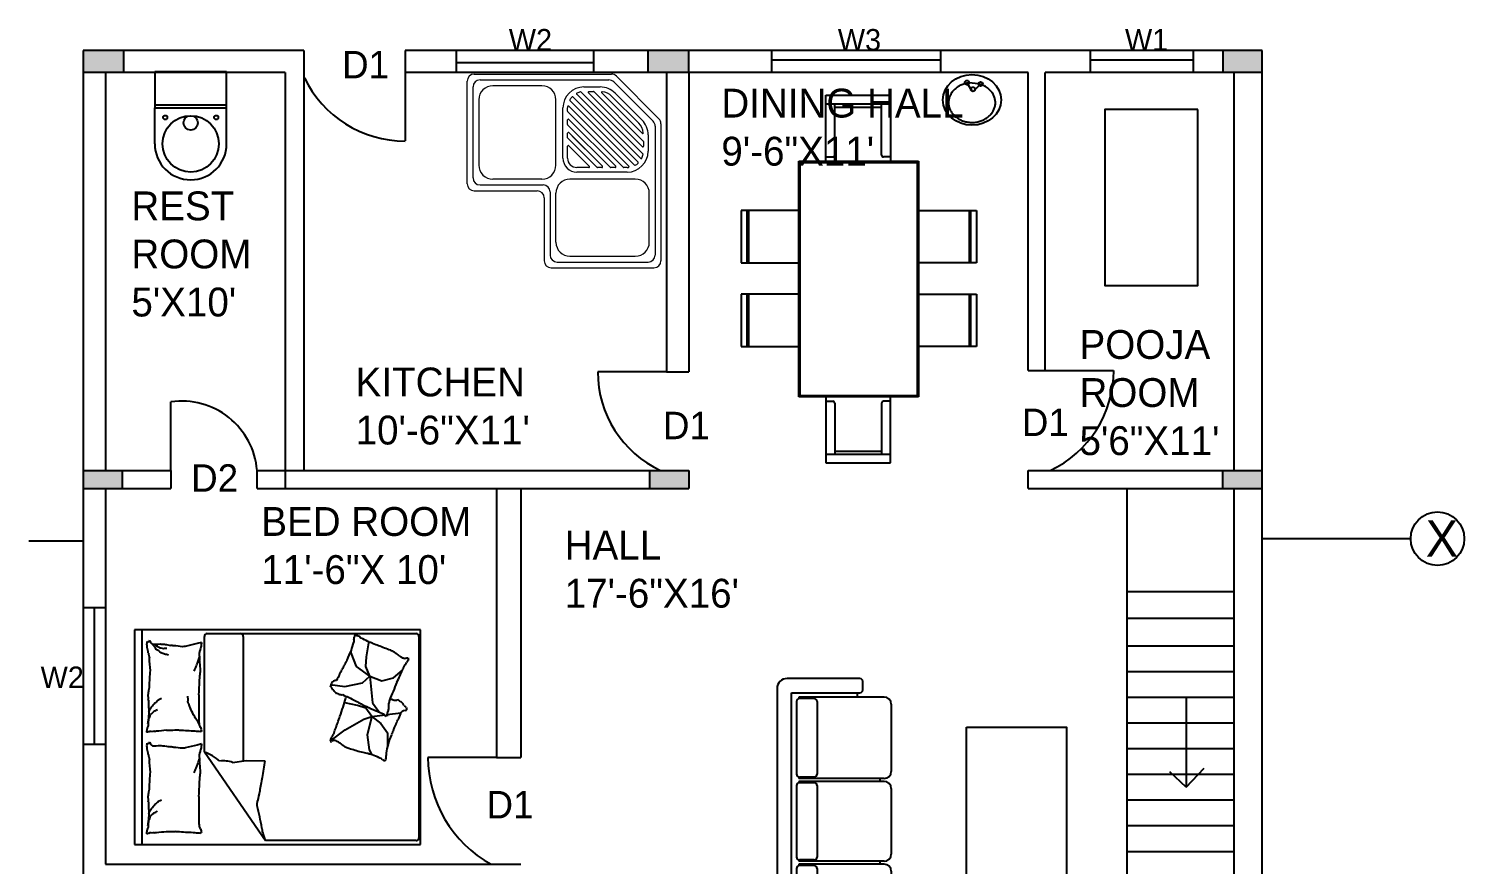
# Model space of a CAD drawing. Header units: feet. Extents: x 539 to 3482, y 328 to 1907.
# Drawn here: x 831 to 1334, y 823 to 1116 of the extents above; entities that cross this region are included whole.
import ezdxf

# ---------------------------------------------------------------- set-up
doc = ezdxf.new("R2010")
doc.units = ezdxf.units.FT
for name, color, linetype in [('door', 52, 'Continuous'), ('furniture', 92, 'Continuous'), ('stair case', 160, 'Continuous'), ('text', 22, 'Continuous'), ('window', 210, 'Continuous')]:
    doc.layers.add(name, color=color, linetype=linetype)
doc.styles.add('DIM_FONT', font='SIMPLEX.shx', dxfattribs={"width": 0.8})

# ---------------------------------------------------------------- blocks, each defined once
blk = doc.blocks.new('A$C79B528CE')
for p, q in [((1.5, 2), (0, 2)), ((0, 2), (0, 0)), ((1.5, 1.948), (0, 1.948)), ((1.5, 0), (1.5, 2)), ((0.695, 1.562), (0.675, 1.644)), ((1.405, 1.562), (1.384, 1.644)), ((0.647, 1.511), (0.028, 1.084)), ((0.647, 1.511), (1.454, 1.511)), ((0.703, 1.532), (0.695, 1.562)), ((1.412, 1.532), (1.405, 1.562)), ((1.474, 1.491), (1.474, 0.032)), ((0.574, 1.314), (0.588, 1.218)), ((1.454, 1.239), (0.585, 1.239)), ((0.588, 1.218), (0.586, 1.088)), ((0.028, 0.032), (0.028, 1.084)), ((0.722, 0.632), (0.802, 0.528)), ((1.119, 0.632), (1.105, 0.529)), ((0.802, 0.528), (0.877, 0.397)), ((0.972, 0.441), (0.991, 0.53)), ((1.105, 0.529), (1.131, 0.407)), ((0.952, 0.383), (0.972, 0.441)), ((1.131, 0.407), (1.176, 0.355)), ((1.176, 0.355), (1.245, 0.448)), ((1.245, 0.448), (1.339, 0.486)), ((1.339, 0.486), (1.363, 0.482)), ((0.663, 0.36), (0.627, 0.34)), ((0.766, 0.374), (0.663, 0.36)), ((0.895, 0.342), (0.766, 0.374)), ((0.895, 0.342), (0.845, 0.279)), ((0.877, 0.397), (0.895, 0.342)), ((0.895, 0.342), (0.952, 0.383)), ((0.895, 0.342), (0.906, 0.248)), ((0.953, 0.356), (0.93, 0.299)), ((0.99, 0.336), (0.94, 0.3)), ((1.176, 0.355), (0.99, 0.336)), ((1.176, 0.355), (1.145, 0.272)), ((1.176, 0.355), (1.243, 0.382)), ((1.243, 0.382), (1.312, 0.379)), ((1.312, 0.379), (1.41, 0.362)), ((1.41, 0.362), (1.413, 0.355)), ((0.78, 0.231), (0.687, 0.231)), ((0.845, 0.279), (0.78, 0.231)), ((0.908, 0.233), (0.92, 0.139)), ((0.93, 0.299), (0.912, 0.256)), ((0.94, 0.3), (0.928, 0.291)), ((1.145, 0.272), (1.165, 0.19)), ((1.165, 0.19), (1.219, 0.127)), ((1.454, 0.012), (0.048, 0.012)), ((0, 0), (1.5, 0))]:
    blk.add_line(p, q)
for centre, radius, start, end in [((0.073, 1.914), 0.00342, 291.7883, 340.436), ((0.074, 1.908), 0.00232, 340.436, 101.8931), ((0.074, 1.938), 0.0251, 274.3025, 291.7883), ((0.08, 1.909), 0.00428, 201.9904, 281.8931), ((0.098, 1.939), 0.0289, 239.3487, 274.3025), ((0.095, 1.857), 0.0539, 59.3487, 84.7408), ((0.585, 2.204), 0.305, 278.4372, 285.744), ((0.667, 2.072), 0.161, 270, 278.4372), ((0.709, 2.001), 0.0904, 258.7276, 270), ((0.72, 1.905), 0.0131, 153.4195, 258.7276), ((0.782, 1.914), 0.00342, 291.7883, 340.436), ((0.784, 1.908), 0.00232, 340.436, 101.8931), ((0.783, 1.938), 0.0251, 274.3025, 291.7883), ((0.79, 1.909), 0.00428, 201.9904, 281.8931), ((0.807, 1.939), 0.0289, 239.3487, 274.3025), ((0.804, 1.857), 0.0539, 59.3487, 84.7408), ((1.294, 2.204), 0.305, 278.4372, 285.744), ((1.376, 2.072), 0.161, 270, 278.4372), ((1.418, 2.001), 0.0904, 258.7276, 270), ((1.43, 1.905), 0.0131, 153.4195, 258.7276), ((0.049, 1.889), 0.0328, 338.579, 8.1335), ((-0.161, 1.825), 0.246, 8.1335, 12.1095), ((0.096, 1.899), 0.0156, 158.579, 201.9904), ((0.279, 1.887), 0.198, 187.6809, 192.1095), ((0.997, 1.899), 0.913, 183.3687, 187.6809), ((0.095, 1.083), 0.821, 84.7408, 88.0921), ((0.161, 2.001), 0.0992, 254.0648, 274.2159), ((0.227, 1.982), 0.0992, 233.9136, 254.0648), ((0.186, 0.406), 1.494, 88.0921, 90.5757), ((0.28, 1.945), 0.0992, 216.1766, 233.9136), ((0.323, 2.107), 0.234, 242.7604, 249.1397), ((0.315, 1.896), 0.0992, 198.4397, 216.1766), ((0.308, 1.029), 0.873, 90.5757, 94.8018), ((0.287, 1.949), 0.0768, 231.6114, 242.7604), ((0.523, 2.163), 0.392, 226.1885, 231.6114), ((0.455, 1.998), 0.225, 219.0349, 226.1885), ((0.343, 1.859), 0.0493, 208.3168, 219.0349), ((0.312, 2.192), 0.29, 267.4614, 274.8018), ((0.489, 1.906), 0.2, 203.0028, 208.3168), ((0.364, 2.053), 0.152, 259.8101, 267.4614), ((0.301, 1.375), 0.529, 79.8101, 83.9133), ((0.394, 0.847), 1.049, 83.9133, 90), ((0.595, 1.213), 0.683, 90, 97.5469), ((0.661, 1.662), 0.242, 97.5469, 105.744), ((0.72, 1.858), 0.0342, 94.4002, 153.4195), ((1.182, 1.874), 0.492, 180, 186.2324), ((0.894, 1.786), 0.204, 170.3156, 180), ((0.758, 1.889), 0.0328, 338.579, 8.1335), ((0.548, 1.825), 0.246, 8.1335, 12.1095), ((0.805, 1.899), 0.0156, 158.579, 201.9904), ((0.988, 1.887), 0.198, 187.6809, 192.1095), ((1.706, 1.899), 0.913, 183.3687, 187.6809), ((0.805, 1.083), 0.821, 84.7408, 88.0921), ((0.87, 2.001), 0.0992, 254.0648, 274.2159), ((0.936, 1.982), 0.0992, 233.9136, 254.0648), ((0.895, 0.406), 1.494, 88.0921, 90.5757), ((0.989, 1.945), 0.0992, 216.1766, 233.9136), ((1.032, 2.107), 0.234, 242.7604, 249.1397), ((1.025, 1.896), 0.0992, 198.4397, 216.1766), ((1.018, 1.029), 0.873, 90.5757, 94.8018), ((0.997, 1.949), 0.0768, 231.6114, 242.7604), ((1.233, 2.163), 0.392, 226.1885, 231.6114), ((1.164, 1.998), 0.225, 219.0349, 226.1885), ((1.052, 1.859), 0.0493, 208.3168, 219.0349), ((1.022, 2.192), 0.29, 267.4614, 274.8018), ((1.198, 1.906), 0.2, 203.0028, 208.3168), ((1.073, 2.053), 0.152, 259.8101, 267.4614), ((1.01, 1.375), 0.529, 79.8101, 83.9133), ((1.104, 0.847), 1.049, 83.9133, 90), ((1.305, 1.213), 0.683, 90, 97.5469), ((1.37, 1.662), 0.242, 97.5469, 105.744), ((1.205, 1.853), 0.14, 332.6012, 343.485), ((1.24, 1.912), 0.14, 314.9024, 332.6012), ((1.3, 1.972), 0.14, 297.2036, 314.9024), ((1.315, 1.813), 0.0562, 341.2201, 0), ((1.18, 1.89), 0.206, 338.1851, 341.2201), ((1.238, 1.888), 0.151, 334.6449, 338.1851), ((1.339, 1.867), 0.0526, 318.5571, 334.6449), ((1.333, 1.917), 0.0899, 306.2641, 318.5571), ((1.43, 1.858), 0.0342, 94.4002, 153.4195), ((1.891, 1.874), 0.492, 180, 186.2324), ((1.603, 1.786), 0.204, 170.3156, 180), ((0.77, 1.757), 0.679, 178.3669, 183.3687), ((1.456, 1.645), 1.365, 176.945, 178.3669), ((0.02, 1.756), 0.659, 351.9949, 357.3351), ((0.369, 1.792), 0.317, 347.8016, 351.9949), ((1.552, 1.599), 0.882, 167.8016, 170.3156), ((2.165, 1.645), 1.365, 176.945, 178.3669), ((1.479, 1.757), 0.679, 178.3669, 183.3687), ((1.19, 1.802), 0.14, 343.485, 354.3689), ((1.279, 1.772), 0.0915, 0, 14.6851), ((0.73, 1.756), 0.659, 351.9949, 357.3351), ((1.078, 1.792), 0.317, 347.8016, 351.9949), ((2.261, 1.599), 0.882, 167.8016, 170.3156), ((13.701, 0.85), 13.636, 176.4951, 176.945), ((0.607, 1.647), 0.0677, 357.3351, 14.0452), ((14.411, 0.85), 13.636, 176.4951, 176.945), ((0.315, 2.891), 1.432, 294.3265, 296.4985), ((0.775, 2.083), 0.507, 290.6743, 294.3265), ((0.98, 1.68), 0.058, 274.0828, 290.6743), ((1.017, 1.897), 0.272, 266.4448, 274.0828), ((1.316, 1.647), 0.0677, 357.3351, 14.0452), ((0.401, 1.521), 0.321, 170.0016, 176.4951), ((0.062, 1.535), 0.0193, 350.0016, 16.6978), ((0.082, 1.53), 0.00132, 16.6978, 97.1204), ((0.107, 1.447), 0.0875, 97.1204, 106.2212), ((0.132, 1.465), 0.0767, 106.2212, 117.2841), ((0.1, 1.583), 0.0453, 282.869, 297.2841), ((0.112, 1.689), 0.146, 273.574, 282.869), ((0.138, 2.71), 1.164, 270.2865, 273.574), ((0.308, 7.266), 5.719, 269.0296, 270.2865), ((0.489, 4.907), 3.362, 267.3904, 269.0296), ((0.53, 2.757), 1.216, 265.3824, 267.3904), ((0.408, 0.139), 1.405, 85.3824, 87.2509), ((0.208, 0.907), 0.739, 64.6889, 66.5156), ((0.567, 1.314), 0.23, 87.2509, 101.5586), ((0.251, 0.888), 0.739, 66.5156, 68.3423), ((0.299, 0.869), 0.739, 68.3423, 70.572), ((0.354, 0.85), 0.739, 70.572, 72.8018), ((0.594, 1.689), 0.146, 263.5659, 281.5586), ((0.294, 1.641), 0.375, 320.3555, 339.8512), ((0.659, 1.66), 0.12, 252.6136, 263.5659), ((0.608, 1.314), 0.23, 72.6136, 80.5159), ((0.657, 1.263), 0.271, 80.5159, 85.9171), ((0.703, 1.531), 0.000917, 85.9171, 194.0449), ((1.111, 1.521), 0.321, 170.0016, 176.4951), ((0.772, 1.535), 0.0193, 350.0016, 16.6978), ((0.791, 1.53), 0.00132, 16.6978, 97.1204), ((0.816, 1.447), 0.0875, 97.1204, 106.2212), ((0.841, 1.465), 0.0767, 106.2212, 117.2841), ((0.809, 1.583), 0.0453, 282.869, 297.2841), ((0.821, 1.689), 0.146, 273.574, 282.869), ((0.452, 2.162), 0.729, 302.135, 305.8263), ((0.848, 2.71), 1.164, 270.2865, 273.574), ((0.739, 1.851), 0.313, 296.4985, 302.135), ((1.017, 7.266), 5.719, 269.0296, 270.2865), ((1.199, 4.907), 3.362, 267.3904, 269.0296), ((1.24, 2.757), 1.216, 265.3824, 267.3904), ((1.117, 0.139), 1.405, 85.3824, 87.2509), ((0.917, 0.907), 0.739, 64.6889, 66.5156), ((1.276, 1.314), 0.23, 87.2509, 101.5586), ((0.96, 0.888), 0.739, 66.5156, 68.3423), ((1.009, 0.869), 0.739, 68.3423, 70.572), ((1.063, 0.85), 0.739, 70.572, 72.8018), ((1.303, 1.689), 0.146, 263.5659, 281.5586), ((1.369, 1.66), 0.12, 252.6136, 263.5659), ((1.317, 1.314), 0.23, 72.6136, 80.5159), ((1.367, 1.263), 0.271, 80.5159, 85.9171), ((1.412, 1.531), 0.000917, 85.9171, 194.0449), ((1.454, 1.491), 0.02, 0, 90), ((0.405, 1.376), 0.18, 339.8512, 8.1356), ((1.454, 1.259), 0.02, 270, 0), ((-0.063, 1.742), 0.657, 282.9255, 285.9352), ((-0.639, 5.103), 4.065, 280.7276, 282.9255), ((0.278, 1.199), 0.0581, 262.2696, 280.7276), ((0.333, 1.331), 0.194, 256.8096, 262.2696), ((-0.203, -1.325), 2.516, 76.8096, 78.3259), ((-0.055, -1.428), 2.588, 78.3259, 80.505), ((-0.038, -2.64), 3.78, 80.505, 82.308), ((-0.475, 2.849), 1.835, 285.9352, 287.7364), ((0.723, 0.627), 0.00443, 93.9484, 166.7192), ((0.725, 0.627), 0.0063, 166.7192, 233.4208), ((0.712, 0.61), 0.0142, 10.4074, 53.4208), ((0.725, 0.596), 0.0352, 69.6548, 93.9484), ((0.65, 0.599), 0.0771, 2.7286, 10.4074), ((0.712, 0.602), 0.0153, 345.4291, 2.7286), ((0.716, 0.573), 0.0601, 51.4146, 69.6548), ((0.803, 0.682), 0.0792, 231.4146, 247.2931), ((1.096, 1.381), 0.837, 247.2931, 249.8713), ((0.932, 0.771), 0.218, 307.2151, 313.5224), ((0.692, 1.146), 0.66, 306.2163, 307.2151), ((1.324, 0.316), 0.383, 126.2163, 127.5287), ((1.13, 0.592), 0.0452, 127.5287, 134.1274), ((1.059, 0.683), 0.0697, 308.8136, 314.1274), ((1.12, 0.632), 0.0127, 176.7545, 308.8136), ((1.111, 0.59), 0.0359, 356.7545, 62.7098), ((2.58, -0.112), 2.003, 162.1604, 164.7375), ((0.861, 0.441), 0.197, 153.9265, 162.1604), ((0.757, 0.492), 0.081, 140.2995, 153.9265), ((0.545, 0.668), 0.194, 320.2995, 329.0944), ((0.41, 0.749), 0.352, 329.0944, 333.1821), ((0.689, 0.608), 0.0393, 333.1821, 345.4291), ((2.561, 5.378), 5.094, 249.8713, 250.9164), ((1.923, 3.536), 3.145, 250.9164, 253.3915), ((2.531, -0.264), 1.687, 152.9116, 154.9471), ((1.058, 0.634), 0.117, 253.3915, 259.2634), ((1.958, 0.12), 1.005, 154.9471, 157.5838), ((1.093, 0.553), 0.0458, 157.5838, 188.0492), ((1.032, 0.583), 0.0226, 324.1064, 8.0492), ((1.001, 0.643), 0.0774, 313.5224, 324.1064), ((-0.231, -2.186), 3.097, 62.7098, 63.5853), ((2.12, 2.355), 2.016, 242.5001, 243.5853), ((4.074, 5.944), 6.102, 242.1518, 242.5001), ((-1.439, -4.647), 5.838, 62.1518, 62.5079), ((1.068, -0.068), 0.624, 62.5079, 69.2514), ((2.238, -0.019), 1.648, 164.7375, 166.159), ((2.359, -0.331), 1.565, 150.064, 152.9116), ((1.261, 0.066), 0.43, 69.2514, 77.3748), ((1.418, 0.405), 0.063, 77.3748, 93.3881), ((-0.967, 1.549), 2.662, 333.6668, 334.8268), ((1.445, 0.525), 0.0599, 256.9598, 273.3881), ((1.393, 0.474), 0.0755, 310.5086, 333.6668), ((1.475, 0.508), 0.0509, 238.3083, 256.9598), ((1.477, 0.441), 0.0168, 130.5086, 180.9614), ((1.469, 0.459), 0.0058, 180.9614, 238.3083), ((-1.862, 1.284), 2.662, 338.0627, 339.2227), ((0.459, 0.403), 0.18, 339.2227, 343.6878), ((0.108, 0.506), 0.545, 343.6878, 346.159), ((0.767, 0.463), 0.214, 330.064, 337.7645), ((2.957, -0.221), 1.648, 160.3416, 161.7631), ((0.895, 0.526), 0.545, 339.2919, 341.7631), ((1.25, 0.432), 0.18, 334.8268, 339.2919), ((0.603, 0.252), 0.0168, 134.9045, 185.3572), ((0.592, 0.251), 0.0058, 185.3572, 242.7041), ((0.612, 0.291), 0.0509, 242.7041, 261.3557), ((0.538, 0.318), 0.0755, 314.9045, 338.0627), ((0.614, 0.3), 0.0599, 261.3557, 277.784), ((0.63, 0.179), 0.063, 81.7707, 97.784), ((0.578, -0.185), 0.43, 73.6473, 81.7707), ((0.523, -0.37), 0.624, 66.9038, 73.6473), ((-1.522, -5.167), 5.838, 66.5477, 66.9038), ((0.919, 0.234), 0.0231, 107.1867, 157.7645), ((0.896, 0.238), 0.00467, 287.1867, 70.6201), ((0.898, 0.225), 0.0092, 70.6201, 94.2593), ((0.906, 0.267), 0.034, 262.0178, 274.2593), ((0.958, 0.422), 0.195, 255.1193, 262.0178), ((0.907, 0.051), 0.179, 75.1193, 82.3216), ((0.959, 0.153), 0.0712, 82.3216, 94.5118), ((0.978, 0.289), 0.0663, 261.8784, 274.5118), ((1.025, 0.332), 0.117, 248.9957, 261.8784), ((2.261, 3.101), 3.145, 246.5205, 248.9957), ((1.967, -0.12), 1.005, 160.6552, 161.9797), ((1.529, 0.111), 0.197, 149.5306, 157.7645), ((3.246, -0.463), 2.003, 157.7645, 160.3416), ((3.23, 5.787), 6.102, 246.5477, 246.896), ((1.627, 2.029), 2.016, 246.896, 247.9812), ((-0.29, -2.712), 3.097, 67.1056, 67.9812), ((0.901, 0.108), 0.0359, 1.1504, 67.1056), ((0.949, 0.109), 0.0127, 181.1504, 313.2095), ((0.91, 0.151), 0.0697, 313.2095, 318.5233), ((0.996, 0.075), 0.0452, 131.9246, 138.5233), ((1.222, -0.176), 0.383, 130.6122, 131.9246), ((0.543, 0.616), 0.66, 310.6122, 311.611), ((0.837, 0.284), 0.218, 311.611, 317.9183), ((0.941, 0.191), 0.0774, 317.9183, 328.5023), ((0.988, 0.162), 0.0226, 328.5023, 12.4451), ((1.054, 0.177), 0.0458, 161.9797, 192.4451), ((3.249, 4.8), 5.094, 245.4754, 246.5205), ((1.6, 0.873), 0.837, 242.8972, 245.4754), ((1.307, 0.169), 0.0792, 227.0187, 242.8972), ((1.284, 0.119), 0.0153, 341.0332, 358.3327), ((1.222, 0.106), 0.0771, 358.3327, 6.0115), ((1.266, 0.139), 0.0393, 328.7862, 341.0332), ((1.289, 0.093), 0.0142, 6.0115, 49.0249), ((1.015, 0.329), 0.352, 324.6985, 328.7862), ((1.177, 0.282), 0.194, 315.9036, 324.6985), ((1.405, 0.129), 0.081, 135.9036, 149.5306), ((0.048, 0.032), 0.02, 180, 270), ((1.246, 0.044), 0.0601, 47.0187, 65.2589), ((1.286, 0.053), 0.0352, 65.2589, 89.5525), ((1.305, 0.083), 0.00443, 89.5525, 162.3233), ((1.31, 0.092), 0.0063, 162.3233, 229.0249), ((1.454, 0.032), 0.02, 270, 0)]:
    blk.add_arc(centre, radius, start, end)
at = {"style": 'DIM_FONT', "oblique": -180, "text_generation_flag": 4, "width": 0.8, "flags": 9}
for tag in ['XSIZE', 'YSIZE']:
    blk.add_attdef(tag, (1.5, 2), '', height=0.0005, rotation=180, dxfattribs=at)
blk = doc.blocks.new('A$C391A2D23')
for p, q in [((0, 0.75), (0, 0.5)), ((0.5, 0.75), (0, 0.75)), ((0.5, 0.5), (0.5, 0.75)), ((0.5, 0.52), (0, 0.52)), ((0, 0.25), (0, 0.5)), ((0, 0.5), (0.5, 0.5)), ((0.5, 0.25), (0.5, 0.5))]:
    blk.add_line(p, q)
for centre, radius in [((0.25, 0.25), 0.196), ((0.0726, 0.4337), 0.0146), ((0.25, 0.396), 0.05), ((0.4274, 0.4337), 0.0146)]:
    blk.add_circle(centre, radius)
blk.add_arc((0.25, 0.25), 0.25, 180, 0)
blk = doc.blocks.new('A$C446E6F74')
at = {"lineweight": 5}
for p, q in [((0, 360), (0, 800)), ((30, 830), (617.6, 830)), ((55, 805), (607.2, 805)), ((821.2, 638.8), (638.8, 821.2)), ((25, 385), (25, 775)), ((320, 780), (110, 780)), ((743.4, 469.1), (469.1, 743.4)), ((753.8, 487), (488.1, 752.6)), ((500, 775), (569.9, 775)), ((749.9, 519.2), (519.2, 749.9)), ((521.3, 755), (541.1, 755)), ((754.1, 543.2), (543.2, 754.1)), ((749.3, 576.3), (576.3, 749.3)), ((796.2, 628.4), (628.4, 796.2)), ((748.6, 633.6), (633.6, 748.6)), ((50, 720), (50, 440)), ((380, 440), (380, 720)), ((410, 470), (410, 685)), ((430, 670.6), (430, 685)), ((692.3, 435.3), (435.3, 692.3)), ((716.2, 439.7), (439.7, 716.2)), ((731.9, 452.3), (452.3, 731.9)), ((734.5, 619.4), (619.4, 734.5)), ((430, 614), (430, 633.8)), ((668.5, 430.9), (430.9, 668.5)), ((636, 435.1), (435.1, 636)), ((830, 617.6), (830, 30)), ((430, 557.5), (430, 577.3)), ((611.9, 430.9), (430.9, 611.9)), ((555.4, 430.9), (430.9, 555.4)), ((579.4, 435.1), (435.1, 579.4)), ((564.8, 449.7), (449.7, 564.8)), ((775, 569.9), (775, 500)), ((805, 607.2), (805, 55)), ((430, 470), (430, 520.7)), ((522.8, 435.1), (435.1, 522.8)), ((755, 541.1), (755, 521.3)), ((320, 380), (110, 380)), ((720, 380), (440, 380)), ((520.7, 430), (470, 430)), ((685, 410), (470, 410)), ((577.3, 430), (557.5, 430)), ((633.8, 430), (614, 430)), ((685, 430), (670.6, 430)), ((30, 330), (300, 330)), ((55, 355), (325, 355)), ((355, 325), (355, 55)), ((380, 110), (380, 320)), ((780, 110), (780, 320)), ((330, 300), (330, 30)), ((385, 25), (775, 25)), ((440, 50), (720, 50)), ((360, 0), (800, 0))]:
    blk.add_line(p, q, dxfattribs=at)
for centre, radius, start, end in [((30, 800), 30, 90, 180), ((55, 775), 30, 90, 180), ((607.2, 775), 30, 45, 90), ((617.6, 800), 30, 45, 90), ((110, 720), 60, 90, 180), ((320, 720), 60, 0, 90), ((500, 685), 90, 90, 180), ((471.2, 745.5), 3, 115.41896, 225), ((500, 685), 70, 102.03716, 115.41896), ((486, 750.5), 3, 45, 102.03716), ((521.3, 752), 3, 90, 225), ((541.1, 752), 3, 45, 90), ((569.9, 685), 90, 45, 90), ((578.4, 751.5), 3, 82.71675, 225), ((569.9, 685), 70, 45, 82.71675), ((500, 685), 70, 175.53669, 180), ((433.2, 690.2), 3, 45, 175.53669), ((441.9, 718.3), 3, 150.18136, 225), ((500, 685), 70, 138.03351, 150.18136), ((450.2, 729.8), 3, 45, 138.03351), ((433, 670.6), 3, 180, 225), ((433, 633.8), 3, 45, 180), ((685, 569.9), 70, 7.28325, 45), ((685, 569.9), 90, 0, 45), ((775, 607.2), 30, 0, 45), ((800, 617.6), 30, 0, 45), ((433, 614), 3, 180, 225), ((433, 577.3), 3, 45, 180), ((433, 557.5), 3, 180, 225), ((433, 557.5), 3, 180, 225), ((751.5, 578.4), 3, 225, 7.28325), ((433, 520.7), 3, 45, 180), ((685, 500), 90, 270, 0), ((752, 521.3), 3, 225, 0), ((752, 541.1), 3, 0, 45), ((110, 440), 60, 180, 270), ((320, 440), 60, 270, 0), ((470, 470), 60, 180, 270), ((470, 470), 40, 180, 270), ((520.7, 433), 3, 270, 45), ((557.5, 433), 3, 225, 270), ((577.3, 433), 3, 270, 45), ((614, 433), 3, 225, 270), ((633.8, 433), 3, 270, 45), ((670.6, 433), 3, 225, 270), ((690.2, 433.2), 3, 274.46331, 45), ((718.3, 441.9), 3, 225, 299.81864), ((685, 500), 70, 299.81864, 311.96649), ((729.8, 450.2), 3, 311.96649, 45), ((745.5, 471.2), 3, 225, 334.58104), ((685, 500), 70, 334.58104, 349.30747), ((55, 385), 30, 180, 270), ((440, 320), 60, 90, 180), ((685, 500), 70, 270, 274.46331), ((720, 320), 60, 0, 90), ((30, 360), 30, 180, 270), ((300, 300), 30, 0, 90), ((325, 325), 30, 0, 90), ((440, 110), 60, 180, 270), ((720, 110), 60, 270, 0), ((360, 30), 30, 180, 270), ((385, 55), 30, 180, 270), ((775, 55), 30, 270, 0), ((800, 30), 30, 270, 0)]:
    blk.add_arc(centre, radius, start, end, dxfattribs=at)
blk = doc.blocks.new('A$C317A697B')
for p, q in [((-116, 441), (-514, 441)), ((-514, 441), (-514, 0)), ((-116, 0), (-116, 441)), ((523, 441), (125, 441)), ((125, 441), (125, 0)), ((523, 0), (523, 441)), ((-116, 398), (-514, 398)), ((-116, 385), (-514, 385)), ((523, 398), (125, 398)), ((523, 385), (125, 385)), ((-899, -912), (-899, 0)), ((-899, 0), (899, 0)), ((899, 0), (899, -912)), ((-889, -902), (-889, -10)), ((-889, -10), (889, -10)), ((889, -10), (889, -902)), ((-899, -205), (-1402, -205)), ((-1402, -205), (-1402, -699)), ((-1336, -205), (-1336, -699)), ((-932, -205), (-932, -259)), ((899, -205), (1402, -205)), ((932, -205), (932, -259)), ((1336, -205), (1336, -699)), ((1402, -205), (1402, -699)), ((-946, -274), (-1336, -274)), ((-1311, -274), (-1311, -630)), ((946, -274), (1336, -274)), ((1311, -274), (1311, -630)), ((-946, -630), (-1336, -630)), ((-932, -699), (-932, -645)), ((932, -699), (932, -645)), ((946, -630), (1336, -630)), ((-1402, -699), (-899, -699)), ((1402, -699), (899, -699)), ((899, -912), (-899, -912)), ((889, -902), (-889, -902)), ((-514, -1353), (-514, -912)), ((-116, -912), (-116, -1353)), ((125, -1353), (125, -912)), ((523, -912), (523, -1353)), ((-116, -1297), (-514, -1297)), ((-116, -1309), (-514, -1309)), ((523, -1297), (125, -1297)), ((523, -1309), (125, -1309)), ((-116, -1353), (-514, -1353)), ((523, -1353), (125, -1353))]:
    blk.add_line(p, q)
for centre, start, end in [((-946, -259), 270, 0), ((946, -259), 180, 270), ((-946, -645), 0, 90), ((946, -645), 90, 180)]:
    blk.add_arc(centre, 14.7, start, end)
blk = doc.blocks.new('A$C39785592')
at = {"linetype": 'Continuous'}
for p, q in [((0.225, 0.368), (0.257, 0.315)), ((0.32, 0.373), (0.234, 0.382)), ((0.281, 0.313), (0.325, 0.357))]:
    blk.add_line(p, q, dxfattribs=at)
for centre in [(0.215, 0.384), (0.339, 0.371), (0.269, 0.324)]:
    blk.add_circle(centre, 0.0192, dxfattribs=at)
blk.add_ellipse((0.261, 0.228), major_axis=(-0.261, 0), ratio=0.87517, dxfattribs=at)
blk.add_open_spline([(0.235, 0.38), (0.232, 0.38), (0.229, 0.379), (0.213, 0.377), (0.2, 0.374), (0.176, 0.367), (0.164, 0.362), (0.142, 0.351), (0.131, 0.344), (0.112, 0.33), (0.103, 0.322), (0.087, 0.305), (0.08, 0.296), (0.069, 0.277), (0.064, 0.267), (0.056, 0.247), (0.053, 0.237), (0.051, 0.219), (0.05, 0.211), (0.05, 0.203), (0.05, 0.197), (0.05, 0.19), (0.053, 0.173), (0.055, 0.162), (0.063, 0.142), (0.067, 0.132), (0.079, 0.113), (0.086, 0.104), (0.101, 0.087), (0.11, 0.079), (0.129, 0.064), (0.14, 0.057), (0.162, 0.046), (0.174, 0.041), (0.199, 0.033), (0.212, 0.03), (0.238, 0.026), (0.251, 0.025), (0.278, 0.025), (0.291, 0.027), (0.317, 0.031), (0.329, 0.035), (0.354, 0.043), (0.366, 0.048), (0.387, 0.061), (0.398, 0.068), (0.416, 0.083), (0.425, 0.091), (0.44, 0.109), (0.446, 0.118), (0.457, 0.137), (0.461, 0.147), (0.468, 0.168), (0.47, 0.178), (0.472, 0.199), (0.472, 0.21), (0.469, 0.23), (0.467, 0.241), (0.461, 0.261), (0.456, 0.271), (0.445, 0.29), (0.439, 0.299), (0.424, 0.316), (0.416, 0.324), (0.397, 0.339), (0.387, 0.346), (0.365, 0.358), (0.354, 0.364), (0.334, 0.37), (0.327, 0.373), (0.319, 0.375)], degree=3, knots=[4.832299, 4.832299, 4.832299, 4.832299, 4.874051, 4.874051, 5.055742, 5.055742, 5.237433, 5.237433, 5.419124, 5.419124, 5.600815, 5.600815, 5.782506, 5.782506, 5.964197, 5.964197, 6.145888, 6.145888, 6.283185, 6.283185, 6.283185, 6.402093, 6.402093, 6.585618, 6.585618, 6.769143, 6.769143, 6.952668, 6.952668, 7.136193, 7.136193, 7.319718, 7.319718, 7.503243, 7.503243, 7.686768, 7.686768, 7.870293, 7.870293, 8.053818, 8.053818, 8.237343, 8.237343, 8.420868, 8.420868, 8.604393, 8.604393, 8.787918, 8.787918, 8.971443, 8.971443, 9.154968, 9.154968, 9.338493, 9.338493, 9.522018, 9.522018, 9.703709, 9.703709, 9.8854, 9.8854, 10.067091, 10.067091, 10.248782, 10.248782, 10.430473, 10.430473, 10.612164, 10.612164, 10.722731, 10.722731, 10.722731, 10.722731], dxfattribs=at)
blk = doc.blocks.new('A$C06FC73D7')
for p, q in [((0, 0.73), (0, 0.22)), ((1.93, 0.8), (0.07, 0.8)), ((2, 0.22), (2, 0.73)), ((0.1, 0.22), (0.1, 0.7)), ((0.1, 0.7), (1.9, 0.7)), ((0.13, 0.648), (0.13, 0.05)), ((0.14, 0.648), (0.13, 0.648)), ((0.14, 0.54), (0.14, 0.644)), ((0.67, 0.664), (0.16, 0.664)), ((0.7, 0.648), (0.69, 0.648)), ((0.69, 0.54), (0.69, 0.644)), ((0.7, 0.05), (0.7, 0.648)), ((0.72, 0.05), (0.72, 0.648)), ((0.73, 0.648), (0.72, 0.648)), ((0.73, 0.54), (0.73, 0.644)), ((1.25, 0.664), (0.75, 0.664)), ((1.28, 0.648), (1.27, 0.648)), ((1.27, 0.54), (1.27, 0.644)), ((1.28, 0.05), (1.28, 0.648)), ((1.3, 0.05), (1.3, 0.648)), ((1.31, 0.648), (1.3, 0.648)), ((1.31, 0.54), (1.31, 0.644)), ((1.84, 0.664), (1.33, 0.664)), ((1.87, 0.648), (1.86, 0.648)), ((1.86, 0.54), (1.86, 0.644)), ((1.87, 0.05), (1.87, 0.648)), ((1.9, 0.7), (1.9, 0.22)), ((0.67, 0.52), (0.16, 0.52)), ((1.25, 0.52), (0.75, 0.52)), ((1.84, 0.52), (1.33, 0.52)), ((0.13, 0.24), (0.1, 0.24)), ((1.9, 0.24), (1.87, 0.24)), ((0.02, 0.2), (0.08, 0.2)), ((1.92, 0.2), (1.98, 0.2)), ((0.65, 0), (0.18, 0)), ((0.72, 0.08), (0.7, 0.08)), ((1.23, 0), (0.77, 0)), ((1.3, 0.08), (1.28, 0.08)), ((1.82, 0), (1.35, 0))]:
    blk.add_line(p, q)
for centre, radius, start, end in [((0.07, 0.73), 0.07, 90, 180), ((1.93, 0.73), 0.07, 0, 90), ((0.16, 0.644), 0.02, 90, 180), ((0.67, 0.644), 0.02, 0, 90), ((0.75, 0.644), 0.02, 90, 180), ((1.25, 0.644), 0.02, 0, 90), ((1.33, 0.644), 0.02, 90, 180), ((1.84, 0.644), 0.02, 0, 90), ((0.16, 0.54), 0.02, 180, 270), ((0.67, 0.54), 0.02, 270, 0), ((0.75, 0.54), 0.02, 180, 270), ((1.25, 0.54), 0.02, 270, 0), ((1.33, 0.54), 0.02, 180, 270), ((1.84, 0.54), 0.02, 270, 0), ((0.02, 0.22), 0.02, 180, 270), ((0.08, 0.22), 0.02, 270, 0), ((1.92, 0.22), 0.02, 180, 270), ((1.98, 0.22), 0.02, 270, 0), ((0.18, 0.05), 0.05, 180, 270), ((0.65, 0.05), 0.05, 270, 0), ((0.77, 0.05), 0.05, 180, 270), ((1.23, 0.05), 0.05, 270, 0), ((1.35, 0.05), 0.05, 180, 270), ((1.82, 0.05), 0.05, 270, 0)]:
    blk.add_arc(centre, radius, start, end)
blk = doc.blocks.new('A$C2BDD4447')
blk.add_blockref('A$C06FC73D7', (0, 0))

msp = doc.modelspace()

# ---------------------------------------------------------------- hatches: boundary and pattern name
at = {"transparency": 33554559}
h = msp.add_hatch(color=256, dxfattribs=at)
h.dxf.hatch_style = 1
h.paths.add_polyline_path([(1062.08, 1108.28), (1047.79, 1108.28), (1047.79, 1100.63), (1062.08, 1100.63)])
h.paths.add_polyline_path([(864.16, 1108.28), (849.97, 1108.28), (849.97, 1100.63), (864.16, 1100.63)])
h.paths.add_polyline_path([(1262.82, 1108.28), (1249.08, 1108.28), (1249.08, 1100.63), (1252.92, 1100.63), (1262.82, 1100.63)])
h.paths.add_polyline_path([(1262.82, 961.3), (1249.04, 961.3), (1249.04, 955.01), (1262.82, 955.01)])
h.paths.add_polyline_path([(1062.08, 961.3), (1052.16, 961.3), (1048.27, 961.3), (1048.27, 955.01), (1062.08, 955.01)])
h.paths.add_polyline_path([(863.72, 961.3), (849.97, 961.3), (849.97, 955.01), (863.72, 955.01)])
h.paths.add_polyline_path([(857.8, 757.86), (857.8, 763.52), (849.97, 763.52), (849.97, 749.2), (857.8, 749.2)])

# ---------------------------------------------------------------- linework, layer by layer
for p, q in [((849.97, 1108.28), (849.97, 608.82)), ((927.27, 1108.28), (849.97, 1108.28)), ((864.16, 1108.28), (864.16, 1100.63)), ((927.27, 1108.28), (927.27, 961.3)), ((1262.82, 1108.28), (962.7, 1108.28)), ((962.7, 1108.28), (962.7, 1100.63)), ((1047.79, 1100.63), (1047.79, 1108.28)), ((1062.08, 1100.63), (1062.08, 1108.28)), ((1249.08, 1100.63), (1249.08, 1108.28)), ((1262.82, 749.2), (1262.82, 1108.28)), ((920.78, 1100.63), (849.97, 1100.63)), ((857.8, 1100.63), (857.8, 961.3)), ((920.78, 1100.63), (920.78, 955.01)), ((1062.08, 1100.63), (962.7, 1100.63)), ((1054.19, 1100.63), (1054.19, 995.78)), ((1062.08, 1100.63), (1062.08, 995.78)), ((1180.82, 1100.63), (1062.08, 1100.63)), ((1180.82, 996.3), (1180.82, 1100.63)), ((1262.82, 1100.63), (1186.79, 1100.63)), ((1186.79, 996.3), (1186.79, 1100.63)), ((1252.92, 961.3), (1252.92, 1100.63)), ((1054.19, 995.78), (1062.08, 995.78)), ((1180.82, 996.3), (1186.79, 996.3)), ((849.97, 961.3), (880.75, 961.3)), ((863.72, 961.3), (863.72, 955.01)), ((880.75, 961.3), (880.75, 955.01)), ((910.9, 955.01), (910.9, 961.3)), ((910.9, 961.3), (917.38, 961.3)), ((917.38, 961.3), (1062.08, 961.3)), ((1048.27, 961.3), (1048.27, 955.01)), ((1062.08, 961.3), (1062.08, 955.01)), ((1180.82, 961.3), (1262.82, 961.3)), ((1180.82, 955.01), (1180.82, 961.3)), ((1249.04, 955.01), (1249.04, 961.3)), ((849.97, 955.01), (880.75, 955.01)), ((857.8, 955.01), (857.8, 823.43)), ((910.9, 955.01), (1062.08, 955.01)), ((994.73, 955.01), (994.73, 860.86)), ((1003.28, 955.01), (1003.28, 860.86)), ((1180.82, 955.01), (1262.82, 955.01)), ((1252.92, 749.2), (1252.92, 955.01)), ((849.97, 936.52), (830.96, 936.52)), ((1262.82, 937.45), (1314.85, 937.45)), ((994.73, 860.86), (1003.28, 860.86)), ((857.8, 823.43), (1003.28, 823.43))]:
    msp.add_line(p, q)
msp.add_circle((1324.16, 937.41), 9.38)
at = {"layer": 'door'}
for p, q in [((962.7, 1100.63), (962.7, 1076.63)), ((1054.19, 995.78), (1030.19, 995.78)), ((1186.79, 996.3), (1210.79, 996.3)), ((880.75, 961.3), (880.75, 985.3)), ((994.73, 860.86), (970.73, 860.86))]:
    msp.add_line(p, q, dxfattribs=at)
for centre, radius, start, end in [((962.7, 1115.72), 39.1, 205.6941, 270), ((1068.24, 995.78), 38.05, 180, 244.9978), ((1172.13, 996.3), 38.67, 295.1658, 0), ((884.56, 959.15), 26.43, 4.6699, 98.2824), ((1013.45, 860.86), 42.71, 180, 241.2229)]:
    msp.add_arc(centre, radius, start, end, dxfattribs=at)
at = {"layer": 'furniture'}
for points in [[(1240.21, 1087.61), (1207.72, 1087.61), (1207.72, 1025.99), (1240.21, 1025.99)], [(1159.25, 871.47), (1194.3, 871.47), (1194.3, 813.66), (1159.25, 813.66)]]:
    msp.add_lwpolyline(points, close=True, dxfattribs=at)
at = {"layer": 'stair case'}
for p, q in [((1215.49, 757.91), (1215.49, 955.01)), ((1215.49, 918.88), (1252.92, 918.88)), ((1215.49, 909.58), (1252.92, 909.58)), ((1215.49, 899.95), (1252.92, 899.95)), ((1215.49, 890.95), (1252.92, 890.95)), ((1215.49, 881.95), (1252.92, 881.95)), ((1236.23, 881.95), (1236.23, 850.46)), ((1215.49, 872.95), (1252.92, 872.95)), ((1215.49, 863.95), (1252.92, 863.95)), ((1215.49, 854.95), (1252.92, 854.95)), ((1236.23, 850.46), (1230.51, 855.84)), ((1236.23, 850.46), (1242.45, 857.09)), ((1215.49, 845.95), (1252.92, 845.95)), ((1215.49, 836.95), (1252.92, 836.95)), ((1215.49, 836.95), (1252.92, 836.95)), ((1215.49, 827.95), (1252.92, 827.95))]:
    msp.add_line(p, q, dxfattribs=at)
at = {"layer": 'window'}
for p, q in [((980.64, 1108.32), (980.64, 1100.63)), ((1016.63, 1108.32), (1016.63, 1108.28)), ((1028.7, 1108.32), (1028.7, 1100.63)), ((1090.98, 1108.28), (1090.98, 1100.63)), ((1150.2, 1108.28), (1150.2, 1100.63)), ((1202.6, 1108.28), (1202.6, 1100.63)), ((1238.59, 1108.28), (1238.59, 1100.63)), ((1028.7, 1103.97), (980.64, 1103.97)), ((1150.2, 1104.98), (1090.98, 1104.98)), ((1238.59, 1104.98), (1202.6, 1104.98)), ((849.97, 913.36), (857.8, 913.36)), ((853.88, 913.36), (853.88, 865.53)), ((849.97, 865.53), (857.8, 865.53))]:
    msp.add_line(p, q, dxfattribs=at)

# ---------------------------------------------------------------- block references
at = {"layer": 'furniture', "color": 7}
for name, p, xscale, yscale, zscale in [('A$C391A2D23', (875.09, 1063.04), 50.33061263913541, 50.33061263913541, 50.33061263913541), ('A$C39785592', (1151.02, 1082.13), 38.94778000873801, 38.94778000873801, 38.94778000873801)]:
    msp.add_blockref(name, p, dxfattribs=dict(at, xscale=xscale, yscale=yscale, zscale=zscale))
at = {"layer": 'furniture', "xscale": 0.08173431869747086, "yscale": 0.08173431869747086, "zscale": 0.08173431869747086}
msp.add_blockref('A$C446E6F74', (984.47, 1032.21), dxfattribs=at)
at = {"layer": 'furniture', "rotation": 90}
for name, p, xscale, yscale, zscale in [('A$C317A697B', (1100.6, 1028.29), 0.04591467896755383, 0.04591467896755383, 0.04591467896755383), ('A$C79B528CE', (968.18, 830.31), 50.11962569209698, 50.11962569209698, 50.11962569209698), ('A$C2BDD4447', (1132.95, 788.46), 49.99999999999847, 49.99999999999847, 49.99999999999847)]:
    msp.add_blockref(name, p, dxfattribs=dict(at, xscale=xscale, yscale=yscale, zscale=zscale))

# ---------------------------------------------------------------- texts
at = {"insert": (1320.07, 943.78), "char_height": 12.63, "width": 8.8418, "attachment_point": 1}
msp.add_mtext('X', dxfattribs=at)
at = {"layer": 'text', "char_height": 9.618, "attachment_point": 1}
for s, insert, width in [('D1', (940.67, 1108.18), 13.4648), ('D1', (1053, 981.85), 13.4648), ('D1', (1178.64, 982.95), 13.4648), ('D2', (887.83, 963.45), 16.831), ('D1', (991.23, 849.1), 13.4648)]:
    msp.add_mtext(s, dxfattribs=dict(at, insert=insert, width=width))
at = {"layer": 'text', "attachment_point": 1}
for s, width, insert, char_height in [('\\pxt8;DINING HALL\\P9\'-6"X11\'', 115.7422, (1073.45, 1094.94), 10.0972), ("REST\\PROOM\\P5'X10'", 43.0289, (866.91, 1058.96), 10.097), ('POOJA\\PROOM\\P5\'6"X11\'', 43.0289, (1198.84, 1010.44), 10.097), ('KITCHEN\\P10\'-6"X11\'', 70.258, (945.41, 997.31), 10.097), ('BED ROOM\\P11\'-6"X 10\'', 96.9611, (912.39, 948.48), 10.0972), ('HALL\\P17\'-6"X16\'', 104.6916, (1018.61, 940.2), 10.097)]:
    msp.add_mtext_dynamic_manual_height_columns(s, width=width, gutter_width=50.49, heights=[57.46], dxfattribs=dict(at, insert=insert, char_height=char_height))
at = {"layer": 'window', "char_height": 7.546, "width": 13.2049, "attachment_point": 1}
for s, insert in [('W2', (999.04, 1115.82)), ('W3', (1114.23, 1115.82)), ('W1', (1214.76, 1115.82)), ('W2', (835.13, 892.65))]:
    msp.add_mtext(s, dxfattribs=dict(at, insert=insert))

doc.saveas('drawing.dxf')
